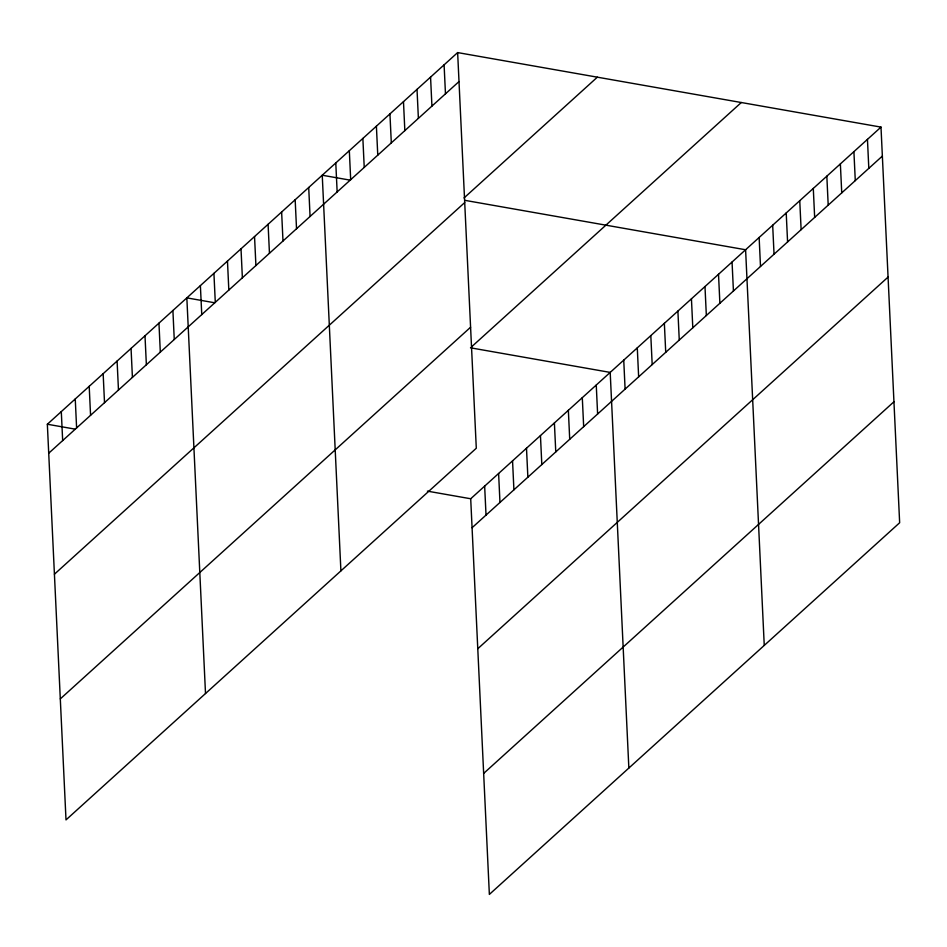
<?xml version="1.0" encoding="UTF-8"?>
<svg xmlns="http://www.w3.org/2000/svg" width="947" height="947" viewBox="0 0 947 947"><rect width="100%" height="100%" fill="white"/><g stroke="black" fill="none" stroke-linecap="round" stroke-linejoin="round"><path stroke-width="1.42" d="M457.638 52.582L476.294 448.239L66.006 819.889L47.35 424.244L457.638 52.582L880.994 127.111L899.65 522.756L489.362 894.418L470.706 498.761L880.994 127.111M48.711 453.222L459.011 81.56M464.03 197.935L597.344 77.181M54.417 574.213L464.717 202.563M60.3 698.886L470.588 327.236M471.535 346.862L741.288 102.525M472.068 527.739L882.355 156.089M477.773 648.742L888.061 277.092M483.657 773.415L893.944 401.765M350.189 180.155L322.24 175.231L340.908 570.875M464.776 200.326L745.597 249.759L764.253 645.404M214.791 302.791L186.843 297.879L205.511 693.524M470.493 347.809L610.199 372.408L628.855 768.053M47.35 424.244L75.287 429.157M427.393 491.138L470.706 498.761M867.452 139.375L868.813 168.353M853.91 151.638L855.283 180.617M840.368 163.902L841.741 192.88M826.838 176.178L828.199 205.144M813.295 188.441L814.657 217.419M799.753 200.705L801.126 229.683M786.211 212.968L787.584 241.947M772.681 225.232L774.042 254.21M759.139 237.496L760.5 266.474M732.055 262.023L733.428 291.001M718.513 274.287L719.886 303.265M704.982 286.55L706.344 315.529M691.44 298.814L692.802 327.792M677.898 311.078L679.259 340.056M664.356 323.341L665.729 352.32M650.814 335.605L652.187 364.583M637.284 347.88L638.645 376.847M623.742 360.144L625.103 389.122M596.255 385.038L597.616 414.017M582.298 397.681L583.672 426.659M568.354 410.311L569.715 439.29M554.397 422.954L555.771 451.932M540.453 435.584L541.814 464.563M526.496 448.227L527.87 477.193M512.552 460.858L513.913 489.836M498.607 473.488L499.969 502.466M484.651 486.131L486.024 515.109M444.096 64.858L445.469 93.824M430.565 77.121L431.927 106.1M417.023 89.385L418.385 118.363M403.481 101.649L404.843 130.627M389.939 113.912L391.312 142.89M376.397 126.176L377.77 155.154M362.867 138.44L364.228 167.418M349.325 150.703L350.686 179.681M335.783 162.967L337.156 191.945M308.71 187.494L310.071 216.472M295.168 199.758L296.529 228.736M281.626 212.021L282.987 241M268.084 224.285L269.457 253.263M254.542 236.561L255.915 265.539M241.012 248.824L242.373 277.802M227.469 261.088L228.831 290.066M213.927 273.352L215.289 302.33M200.385 285.615L201.758 314.593M172.899 310.509L174.26 339.488M158.954 323.152L160.315 352.13M144.998 335.783L146.371 364.761M131.053 348.425L132.414 377.403M117.097 361.056L118.47 390.034M103.152 373.698L104.513 402.676M89.196 386.329L90.569 415.307M75.251 398.971L76.612 427.949M61.295 411.602L62.668 440.58"/></g></svg>
